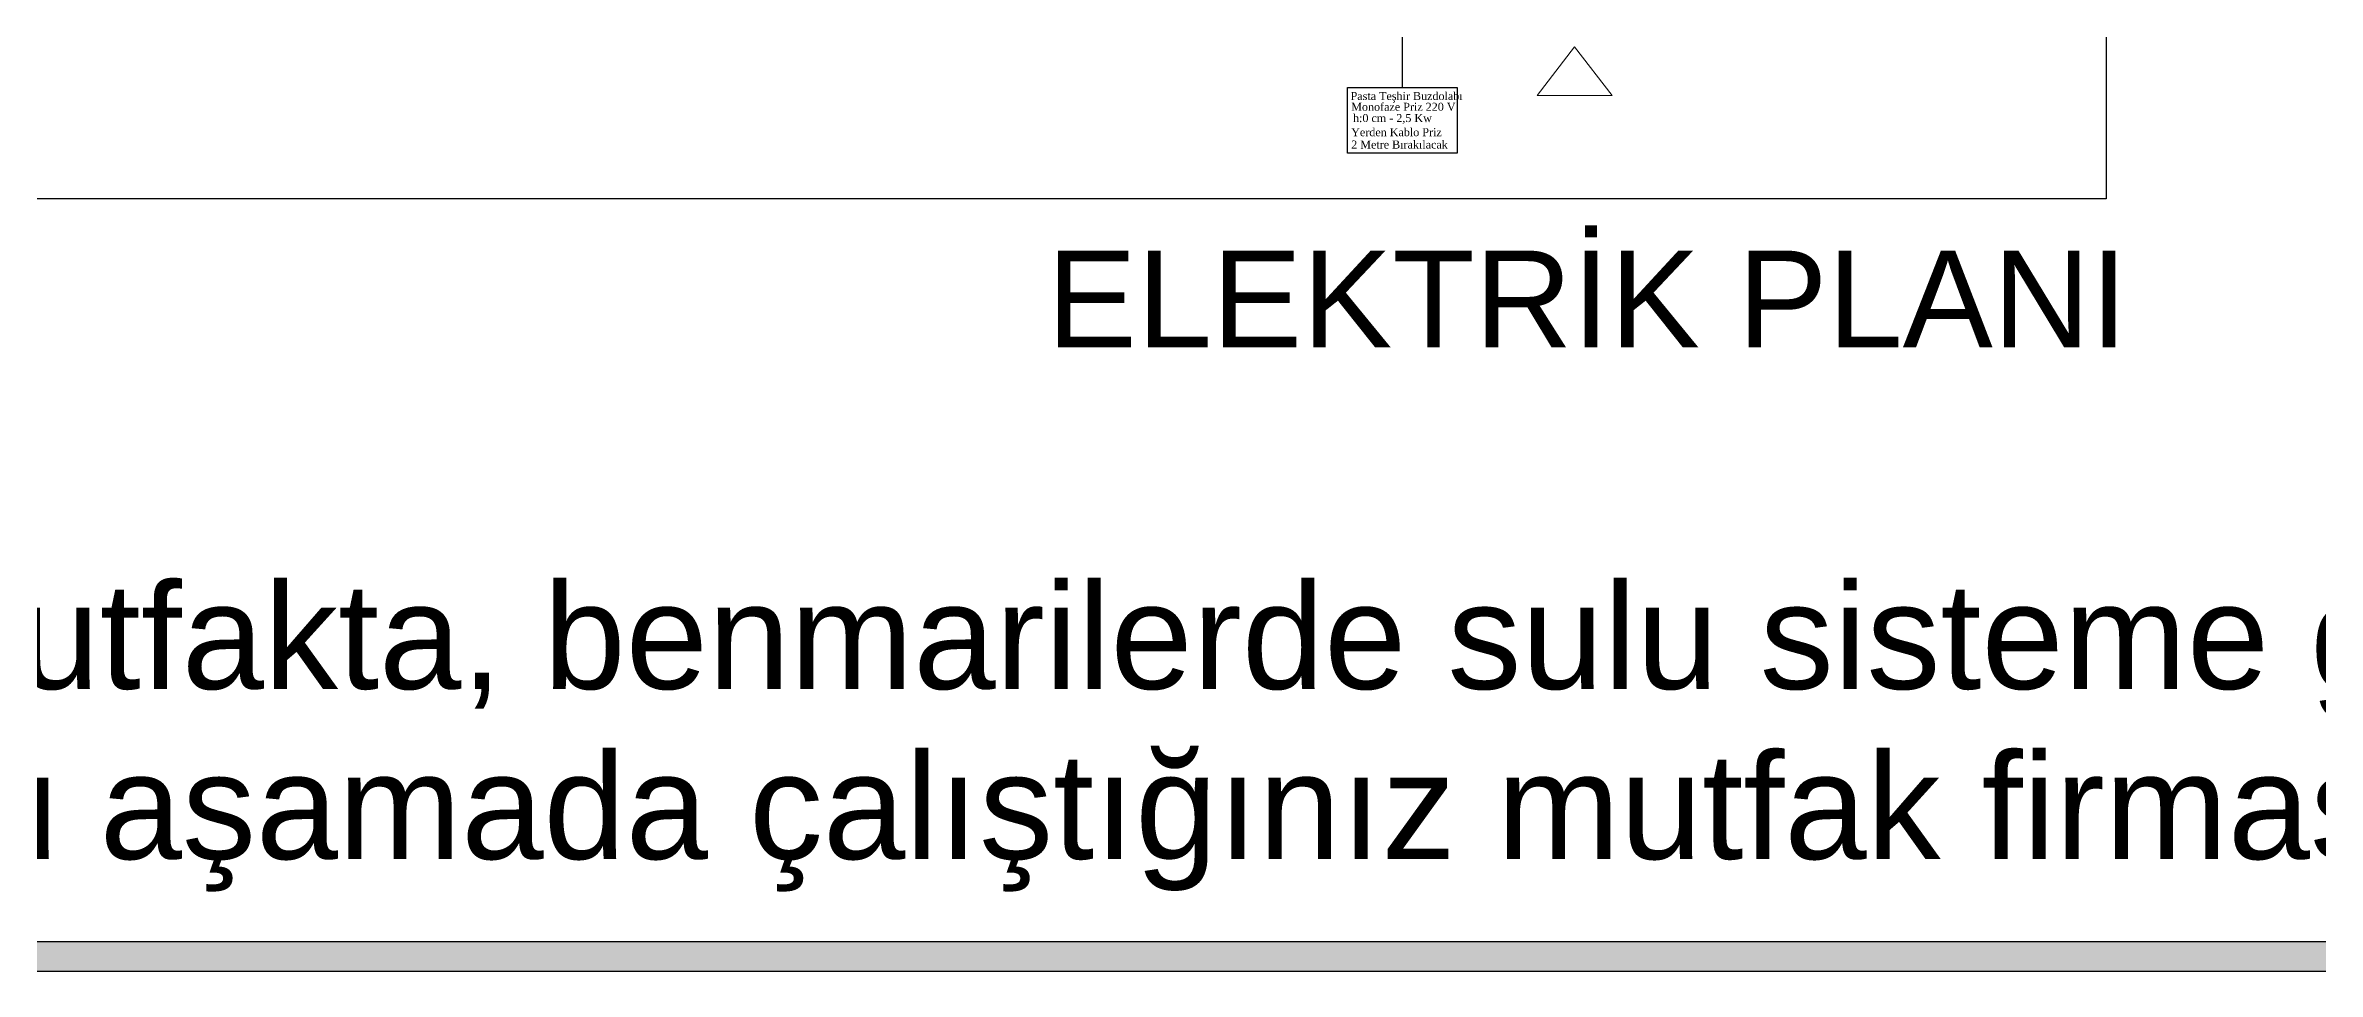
# Model space of a CAD drawing. Header units: millimetres. Extents: x 1287 to 21021, y -1522 to 4173.
# Drawn here: x 6743 to 8272, y 585 to 1208 of the extents above; entities that cross this region are included whole.
import ezdxf

# ---------------------------------------------------------------- set-up
doc = ezdxf.new("R2010")
doc.units = ezdxf.units.MM
doc.layers.add('BİLGİ', color=2, linetype='Continuous', lineweight=20)
doc.layers.add('YAZI', color=7, linetype='Continuous', lineweight=20, true_color=0xd27070)
doc.styles.get("Standard").update_dxf_attribs({"font": 'arial.ttf'})
doc.styles.add('style2', font='times.ttf', dxfattribs={"height": 11})

msp = doc.modelspace()

# ---------------------------------------------------------------- hatches: boundary and pattern name
h = msp.add_hatch(color=256)
h.dxf.hatch_style = 1
h.paths.add_polyline_path([(10598.775, 584.53), (10598.775, 4059.675), (5942.638, 4059.675), (5942.638, 584.53)])
h.paths.add_polyline_path([(5962.638, 604.53), (5962.638, 4039.675), (10578.775, 4039.675), (10578.775, 604.53)], flags=16)
h.paths.add_polyline_path([(6519.893, 778.27), (6520.667, 3865.935), (6536.057, 3865.935), (6535.283, 778.27)], flags=0)
h.paths.add_polyline_path([(6015.638, 1487.424), (6015.635, 1502.885), (6468.358, 1502.885), (6468.358, 1487.495)], flags=0)
h.paths.add_polyline_path([(6080.278, 1558.408), (6080.278, 1881.292), (6183.601, 1881.292), (6183.601, 1558.408)], flags=0)
h.paths.add_polyline_path([(6071.667, 1891.8), (6037.227, 1891.8), (6054.447, 1921.935)], flags=0)
h.paths.add_polyline_path([(6015.635, 1969.703), (6015.638, 1985.164), (6468.358, 1985.093), (6468.358, 1969.703)], flags=0)
h.paths.add_polyline_path([(6015.521, 2302.178), (6015.523, 2317.639), (6468.243, 2317.568), (6468.243, 2302.178)], flags=0)
h.paths.add_polyline_path([(6015.556, 2537.898), (6015.558, 2553.359), (6468.278, 2553.288), (6468.278, 2537.898)], flags=0)
h.paths.add_polyline_path([(6015.591, 2763.088), (6015.594, 2778.549), (6468.313, 2778.478), (6468.313, 2763.088)], flags=0)
h.paths.add_polyline_path([(6015.635, 2988.278), (6015.638, 3003.739), (6468.358, 3003.668), (6468.358, 2988.278)], flags=0)
h.paths.add_polyline_path([(6015.635, 3269.753), (6015.638, 3285.214), (6468.358, 3285.143), (6468.358, 3269.753)], flags=0)
h.paths.add_polyline_path([(6015.635, 3569.858), (6015.638, 3585.319), (6468.358, 3585.248), (6468.358, 3569.858)], flags=0)
h.paths.add_polyline_path([(6011.198, 802.859), (6502.295, 802.859), (6502.295, 1366.204), (6011.198, 1366.204)], flags=8)
h.paths.add_polyline_path([(6032.866, 1386.231), (6154.175, 1386.231), (6154.175, 1444.648), (6032.866, 1444.648)], flags=8)
h.paths.add_polyline_path([(6083.249, 2022.59), (6419.744, 2022.59), (6419.744, 2188.638), (6083.249, 2188.638)], flags=8)
h.paths.add_polyline_path([(6032.989, 3510.142), (6274.583, 3510.142), (6274.583, 3568.56), (6032.989, 3568.56)], flags=8)
h.paths.add_polyline_path([(6192.211, 1890.769), (6318.904, 1890.769), (6318.904, 1916.599), (6192.211, 1916.599)], flags=8)
h.paths.add_polyline_path([(6096.728, 1889.902), (6173.401, 1889.902), (6173.401, 1915.733), (6096.728, 1915.733)], flags=8)
h.paths.add_polyline_path([(6219.686, 3657.173), (6505.428, 3657.173), (6505.428, 3704.638), (6219.686, 3704.638)], flags=8)

# ---------------------------------------------------------------- linework, layer by layer
msp.add_line((7656.173, 1233.676), (7656.173, 1179.575))
for points in [[(10598.775, 584.53), (5942.638, 584.53), (5942.638, 4059.675), (10598.775, 4059.675)], [(10578.775, 604.53), (5962.638, 604.53), (5962.638, 4039.675), (10578.775, 4039.675)], [(6621.845, 2324.669), (8130.009, 2324.669), (8130.009, 1104.544), (6621.845, 1104.544)], [(7619.179, 1179.575), (7693.168, 1179.575), (7693.168, 1135.295), (7619.179, 1135.295)]]:
    msp.add_lwpolyline(points, close=True)
at = {"layer": 'BİLGİ'}
msp.add_lwpolyline([(7797.333, 1174.073), (7772.101, 1206.962), (7746.869, 1174.073)], close=True, dxfattribs=at)

# ---------------------------------------------------------------- texts
for s, p in [('*Mutfakta, benmarilerde sulu sisteme geçildiği için tezgahta delik açılması gerekmektedir.', (6602.395, 774.703)), (' Bu aşamada çalıştığınız mutfak firması ve mimari firmayla iletişime geçiniz.', (6602.395, 660.253))]:
    msp.add_text(s, height=71.24525).set_placement(p)
at = {"insert": (7416.859, 1069.716), "char_height": 65.09542, "attachment_point": 1}
msp.add_mtext_dynamic_manual_height_columns('ELEKTRİK PLANI', width=920.14501, gutter_width=650.954, heights=[0], dxfattribs=at)
at = {"layer": 'YAZI', "color": 1, "style": 'style2'}
msp.add_text('Pasta Teşhir Buzdolabı', height=5.38498, dxfattribs=at).set_placement((7621.332, 1171.112))
at = {"layer": 'YAZI', "color": 0, "style": 'style2'}
for s, p in [('Monofaze Priz 220 V ', (7621.754, 1163.858)), ('Yerden Kablo Priz ', (7621.741, 1146.762)), ('h:0 cm - 2,5 Kw ', (7622.983, 1156.271)), ('2 Metre Bırakılacak', (7621.741, 1138.447))]:
    msp.add_text(s, height=5.38498, dxfattribs=at).set_placement(p)

doc.saveas('drawing.dxf')
